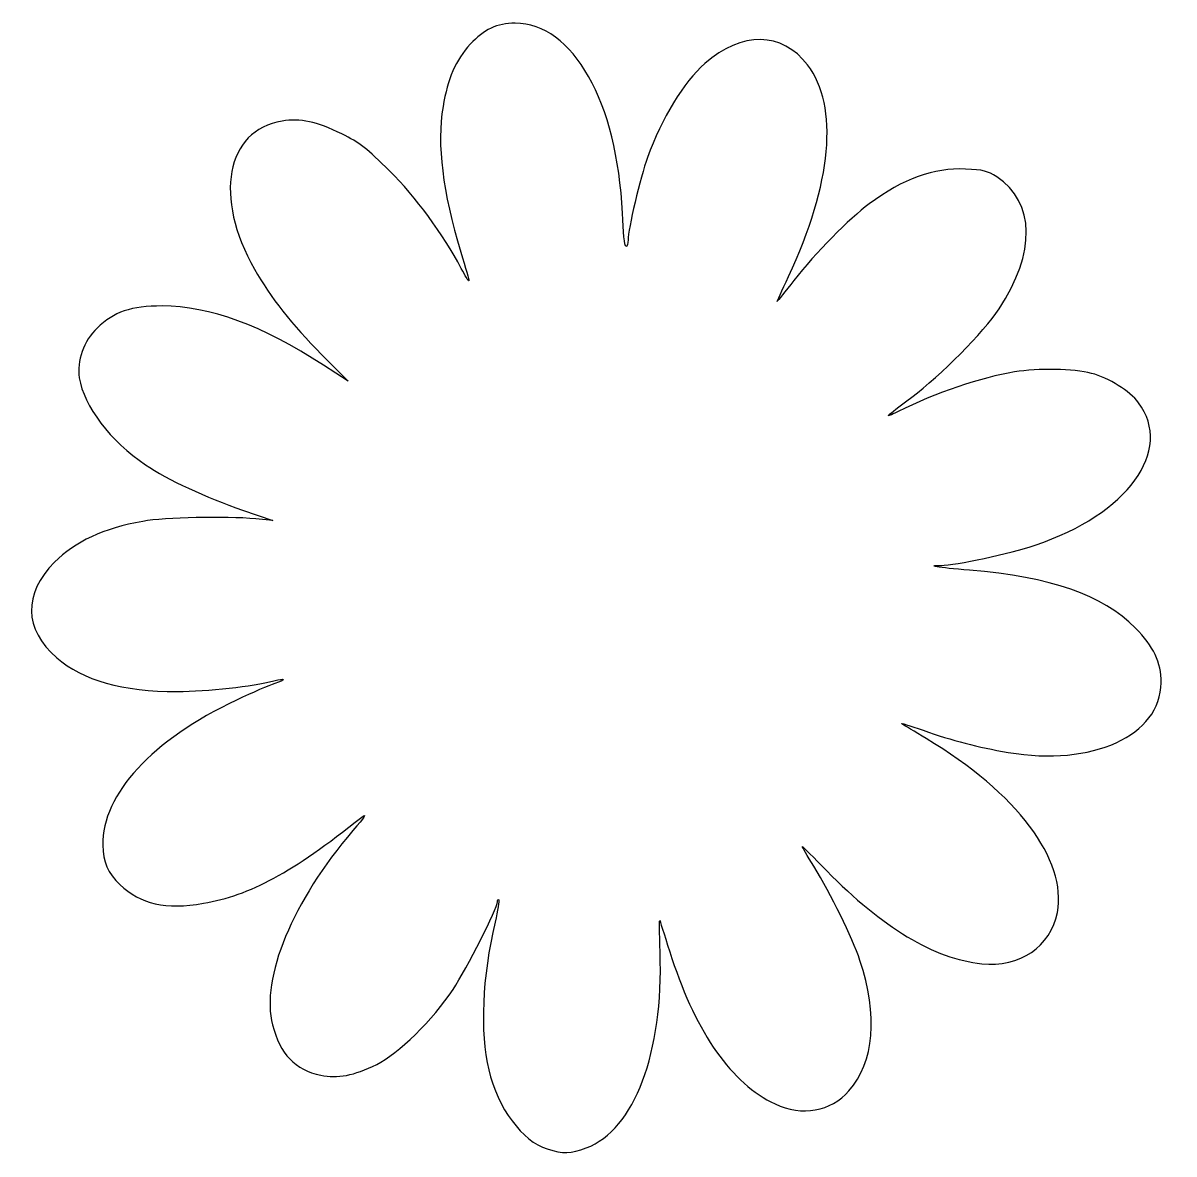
# Model space of a CAD drawing. Header units: centimetres. Extents: x -12.1 to 0, y -11.9 to 0.
import ezdxf

# ---------------------------------------------------------------- set-up
doc = ezdxf.new("R2010")
doc.units = ezdxf.units.CM
doc.header["$MEASUREMENT"] = 0
doc.layers.add('Layer 1', color=7, linetype='Continuous')

msp = doc.modelspace()

# ---------------------------------------------------------------- linework, layer by layer
at = {"layer": 'Layer 1'}
msp.add_open_spline([(-6.56965, -11.88297), (-6.83075, -11.80266), (-7.08909, -11.45249), (-7.1844, -11.04969), (-7.1844, -11.04969), (-7.27932, -10.64852), (-7.25471, -10.07291), (-7.11787, -9.49363), (-7.11787, -9.49363), (-7.089, -9.3714), (-7.07153, -9.26523), (-7.07905, -9.25771), (-7.07905, -9.25771), (-7.08657, -9.25019), (-7.09272, -9.25912), (-7.09272, -9.27756), (-7.09272, -9.27756), (-7.09272, -9.34553), (-7.41447, -9.98099), (-7.56083, -10.20208), (-7.56083, -10.20208), (-7.77074, -10.51916), (-8.14187, -10.88421), (-8.36438, -10.99245), (-8.36438, -10.99245), (-8.60777, -11.11085), (-8.77525, -11.14289), (-8.95535, -11.1055), (-8.95535, -11.1055), (-9.22438, -11.04965), (-9.38413, -10.88293), (-9.46278, -10.57595), (-9.46278, -10.57595), (-9.58896, -10.08339), (-9.25154, -9.26783), (-8.61531, -8.52762), (-8.61531, -8.52762), (-8.4925, -8.38474), (-8.46172, -8.33772), (-8.52271, -8.38618), (-8.52271, -8.38618), (-9.26736, -8.97783), (-9.68976, -9.20779), (-10.19128, -9.29458), (-10.19128, -9.29458), (-10.58543, -9.36278), (-10.85504, -9.30241), (-11.07008, -9.09781), (-11.07008, -9.09781), (-11.19611, -8.97789), (-11.24993, -8.85506), (-11.25197, -8.68274), (-11.25197, -8.68274), (-11.25832, -8.14434), (-10.73135, -7.57245), (-9.84245, -7.15307), (-9.84245, -7.15307), (-9.67617, -7.07462), (-9.49467, -6.99587), (-9.43913, -6.97807), (-9.43913, -6.97807), (-9.31532, -6.9384), (-9.32307, -6.91664), (-9.449, -6.95035), (-9.449, -6.95035), (-9.66754, -7.00887), (-10.14877, -7.06192), (-10.46616, -7.0625), (-10.46616, -7.0625), (-11.04069, -7.06353), (-11.46689, -6.94435), (-11.73613, -6.70735), (-11.73613, -6.70735), (-12.08281, -6.40219), (-12.09141, -6.03752), (-11.75986, -5.70122), (-11.75986, -5.70122), (-11.54492, -5.48322), (-11.2427, -5.34302), (-10.82951, -5.26965), (-10.82951, -5.26965), (-10.59081, -5.22726), (-9.96566, -5.2135), (-9.63839, -5.24343), (-9.63839, -5.24343), (-9.63839, -5.24343), (-9.46074, -5.25967), (-9.46074, -5.25967), (-9.46074, -5.25967), (-9.46074, -5.25967), (-9.77824, -5.15105), (-9.77824, -5.15105), (-9.77824, -5.15105), (-10.16003, -5.02043), (-10.57071, -4.82882), (-10.80033, -4.67417), (-10.80033, -4.67417), (-11.17121, -4.42438), (-11.45287, -4.05441), (-11.49848, -3.75711), (-11.49848, -3.75711), (-11.52607, -3.57733), (-11.45178, -3.37001), (-11.31063, -3.23282), (-11.31063, -3.23282), (-11.1341, -3.06126), (-10.95151, -2.99933), (-10.62491, -3.00025), (-10.62491, -3.00025), (-10.12279, -3.00167), (-9.57326, -3.20367), (-8.92526, -3.62503), (-8.92526, -3.62503), (-8.92526, -3.62503), (-8.66699, -3.79297), (-8.66699, -3.79297), (-8.66699, -3.79297), (-8.66699, -3.79297), (-8.94557, -3.51132), (-8.94557, -3.51132), (-8.94557, -3.51132), (-9.25714, -3.19632), (-9.48317, -2.90897), (-9.6526, -2.61247), (-9.6526, -2.61247), (-10.08503, -1.85574), (-9.95345, -1.14819), (-9.36241, -1.05199), (-9.36241, -1.05199), (-9.16759, -1.02029), (-8.9993, -1.05647), (-8.73314, -1.1873), (-8.73314, -1.1873), (-8.54444, -1.28006), (-8.46311, -1.34291), (-8.22787, -1.5778), (-8.22787, -1.5778), (-7.95495, -1.85032), (-7.66666, -2.24304), (-7.47408, -2.60469), (-7.47408, -2.60469), (-7.43354, -2.6808), (-7.39753, -2.74023), (-7.39404, -2.73675), (-7.39404, -2.73675), (-7.39056, -2.73326), (-7.42823, -2.59676), (-7.47776, -2.4334), (-7.47776, -2.4334), (-7.6726, -1.79072), (-7.73254, -1.30291), (-7.66627, -0.89909), (-7.66627, -0.89909), (-7.61781, -0.60374), (-7.53265, -0.40854), (-7.37952, -0.24178), (-7.37952, -0.24178), (-7.23621, -0.08571), (-7.09685, -0.02016), (-6.90751, -0.01974), (-6.90751, -0.01974), (-6.29837, -0.01839), (-5.82698, -0.85366), (-5.7769, -2.02312), (-5.7769, -2.02312), (-5.76864, -2.21593), (-5.75176, -2.37369), (-5.73939, -2.37369), (-5.73939, -2.37369), (-5.72701, -2.37369), (-5.71689, -2.34238), (-5.71689, -2.30411), (-5.71689, -2.30411), (-5.71689, -2.19542), (-5.58666, -1.64182), (-5.51255, -1.43547), (-5.51255, -1.43547), (-5.36457, -1.02343), (-5.13228, -0.6435), (-4.90722, -0.44539), (-4.90722, -0.44539), (-4.51882, -0.1035), (-4.09351, -0.10935), (-3.82558, -0.46024), (-3.82558, -0.46024), (-3.49334, -0.89537), (-3.56726, -1.71498), (-4.02662, -2.68944), (-4.02662, -2.68944), (-4.09819, -2.84127), (-4.152, -2.96033), (-4.1462, -2.95402), (-4.1462, -2.95402), (-4.14039, -2.94771), (-4.06079, -2.84729), (-3.9693, -2.73088), (-3.9693, -2.73088), (-3.74248, -2.44226), (-3.38462, -2.07825), (-3.17689, -1.92486), (-3.17689, -1.92486), (-2.81382, -1.65676), (-2.49938, -1.54312), (-2.16036, -1.55748), (-2.16036, -1.55748), (-1.97574, -1.56531), (-1.92581, -1.57785), (-1.83196, -1.63998), (-1.83196, -1.63998), (-1.42632, -1.90851), (-1.41727, -2.43843), (-1.80821, -3.02995), (-1.80821, -3.02995), (-1.97207, -3.27787), (-2.42196, -3.73355), (-2.7271, -3.96067), (-2.7271, -3.96067), (-3.01799, -4.17718), (-3.0322, -4.19218), (-2.86943, -4.11084), (-2.86943, -4.11084), (-2.48595, -3.91922), (-1.98834, -3.75), (-1.64623, -3.69488), (-1.64623, -3.69488), (-1.39502, -3.6544), (-1.02036, -3.66137), (-0.83533, -3.70997), (-0.83533, -3.70997), (-0.65017, -3.7586), (-0.43082, -3.89526), (-0.33858, -4.01946), (-0.33858, -4.01946), (0.03497, -4.52242), (-0.45347, -5.19579), (-1.4271, -5.52011), (-1.4271, -5.52011), (-1.68634, -5.60646), (-2.27589, -5.7339), (-2.41614, -5.7339), (-2.41614, -5.7339), (-2.59337, -5.7339), (-2.45812, -5.7571), (-2.11856, -5.78495), (-2.11856, -5.78495), (-1.25469, -5.85579), (-0.72378, -6.04083), (-0.37114, -6.39398), (-0.37114, -6.39398), (-0.17827, -6.58712), (-0.09919, -6.7551), (-0.10025, -6.96943), (-0.10025, -6.96943), (-0.103, -7.52672), (-0.82538, -7.85625), (-1.7116, -7.70449), (-1.7116, -7.70449), (-2.03526, -7.64907), (-2.29659, -7.58102), (-2.60804, -7.47107), (-2.60804, -7.47107), (-2.75356, -7.4197), (-2.85476, -7.38902), (-2.83293, -7.4029), (-2.83293, -7.4029), (-2.8111, -7.41678), (-2.69514, -7.4869), (-2.57524, -7.55873), (-2.57524, -7.55873), (-1.61967, -8.13115), (-1.08834, -8.83586), (-1.19365, -9.39114), (-1.19365, -9.39114), (-1.26187, -9.75088), (-1.58985, -9.97315), (-1.99062, -9.93126), (-1.99062, -9.93126), (-2.49077, -9.87899), (-3.03793, -9.55062), (-3.62356, -8.95128), (-3.62356, -8.95128), (-3.76009, -8.81155), (-3.87559, -8.69723), (-3.88023, -8.69723), (-3.88023, -8.69723), (-3.88487, -8.69723), (-3.83079, -8.79055), (-3.76004, -8.90461), (-3.76004, -8.90461), (-3.57818, -9.19784), (-3.35453, -9.65346), (-3.27345, -9.89593), (-3.27345, -9.89593), (-3.0811, -10.47111), (-3.12293, -10.96887), (-3.38901, -11.27115), (-3.38901, -11.27115), (-3.5808, -11.48904), (-3.88477, -11.54256), (-4.16839, -11.40839), (-4.16839, -11.40839), (-4.62495, -11.1924), (-4.99342, -10.67218), (-5.25475, -9.87463), (-5.25475, -9.87463), (-5.31674, -9.68545), (-5.37315, -9.50686), (-5.3801, -9.47775), (-5.3801, -9.47775), (-5.38706, -9.44865), (-5.3868, -9.59748), (-5.37954, -9.80848), (-5.37954, -9.80848), (-5.34301, -10.86964), (-5.64905, -11.68124), (-6.15745, -11.87145), (-6.15745, -11.87145), (-6.32412, -11.93381), (-6.39766, -11.93587), (-6.56965, -11.88297)], degree=3, knots=[0, 0, 0, 0, 0.01234568, 0.01234568, 0.01234568, 0.01234568, 0.02469136, 0.02469136, 0.02469136, 0.02469136, 0.03703704, 0.03703704, 0.03703704, 0.03703704, 0.04938272, 0.04938272, 0.04938272, 0.04938272, 0.0617284, 0.0617284, 0.0617284, 0.0617284, 0.07407407, 0.07407407, 0.07407407, 0.07407407, 0.08641975, 0.08641975, 0.08641975, 0.08641975, 0.09876543, 0.09876543, 0.09876543, 0.09876543, 0.11111111, 0.11111111, 0.11111111, 0.11111111, 0.12345679, 0.12345679, 0.12345679, 0.12345679, 0.13580247, 0.13580247, 0.13580247, 0.13580247, 0.14814815, 0.14814815, 0.14814815, 0.14814815, 0.16049383, 0.16049383, 0.16049383, 0.16049383, 0.17283951, 0.17283951, 0.17283951, 0.17283951, 0.18518519, 0.18518519, 0.18518519, 0.18518519, 0.19753086, 0.19753086, 0.19753086, 0.19753086, 0.20987654, 0.20987654, 0.20987654, 0.20987654, 0.22222222, 0.22222222, 0.22222222, 0.22222222, 0.2345679, 0.2345679, 0.2345679, 0.2345679, 0.24691358, 0.24691358, 0.24691358, 0.24691358, 0.25925926, 0.25925926, 0.25925926, 0.25925926, 0.27160494, 0.27160494, 0.27160494, 0.27160494, 0.28395062, 0.28395062, 0.28395062, 0.28395062, 0.2962963, 0.2962963, 0.2962963, 0.2962963, 0.30864198, 0.30864198, 0.30864198, 0.30864198, 0.32098765, 0.32098765, 0.32098765, 0.32098765, 0.33333333, 0.33333333, 0.33333333, 0.33333333, 0.34567901, 0.34567901, 0.34567901, 0.34567901, 0.35802469, 0.35802469, 0.35802469, 0.35802469, 0.37037037, 0.37037037, 0.37037037, 0.37037037, 0.38271605, 0.38271605, 0.38271605, 0.38271605, 0.39506173, 0.39506173, 0.39506173, 0.39506173, 0.40740741, 0.40740741, 0.40740741, 0.40740741, 0.41975309, 0.41975309, 0.41975309, 0.41975309, 0.43209877, 0.43209877, 0.43209877, 0.43209877, 0.44444444, 0.44444444, 0.44444444, 0.44444444, 0.45679012, 0.45679012, 0.45679012, 0.45679012, 0.4691358, 0.4691358, 0.4691358, 0.4691358, 0.48148148, 0.48148148, 0.48148148, 0.48148148, 0.49382716, 0.49382716, 0.49382716, 0.49382716, 0.50617284, 0.50617284, 0.50617284, 0.50617284, 0.51851852, 0.51851852, 0.51851852, 0.51851852, 0.5308642, 0.5308642, 0.5308642, 0.5308642, 0.54320988, 0.54320988, 0.54320988, 0.54320988, 0.55555556, 0.55555556, 0.55555556, 0.55555556, 0.56790123, 0.56790123, 0.56790123, 0.56790123, 0.58024691, 0.58024691, 0.58024691, 0.58024691, 0.59259259, 0.59259259, 0.59259259, 0.59259259, 0.60493827, 0.60493827, 0.60493827, 0.60493827, 0.61728395, 0.61728395, 0.61728395, 0.61728395, 0.62962963, 0.62962963, 0.62962963, 0.62962963, 0.64197531, 0.64197531, 0.64197531, 0.64197531, 0.65432099, 0.65432099, 0.65432099, 0.65432099, 0.66666667, 0.66666667, 0.66666667, 0.66666667, 0.67901235, 0.67901235, 0.67901235, 0.67901235, 0.69135802, 0.69135802, 0.69135802, 0.69135802, 0.7037037, 0.7037037, 0.7037037, 0.7037037, 0.71604938, 0.71604938, 0.71604938, 0.71604938, 0.72839506, 0.72839506, 0.72839506, 0.72839506, 0.74074074, 0.74074074, 0.74074074, 0.74074074, 0.75308642, 0.75308642, 0.75308642, 0.75308642, 0.7654321, 0.7654321, 0.7654321, 0.7654321, 0.77777778, 0.77777778, 0.77777778, 0.77777778, 0.79012346, 0.79012346, 0.79012346, 0.79012346, 0.80246914, 0.80246914, 0.80246914, 0.80246914, 0.81481481, 0.81481481, 0.81481481, 0.81481481, 0.82716049, 0.82716049, 0.82716049, 0.82716049, 0.83950617, 0.83950617, 0.83950617, 0.83950617, 0.85185185, 0.85185185, 0.85185185, 0.85185185, 0.86419753, 0.86419753, 0.86419753, 0.86419753, 0.87654321, 0.87654321, 0.87654321, 0.87654321, 0.88888889, 0.88888889, 0.88888889, 0.88888889, 0.90123457, 0.90123457, 0.90123457, 0.90123457, 0.91358025, 0.91358025, 0.91358025, 0.91358025, 0.92592593, 0.92592593, 0.92592593, 0.92592593, 0.9382716, 0.9382716, 0.9382716, 0.9382716, 0.95061728, 0.95061728, 0.95061728, 0.95061728, 0.96296296, 0.96296296, 0.96296296, 0.96296296, 0.97530864, 0.97530864, 0.97530864, 0.97530864, 1, 1, 1, 1], dxfattribs=at)

doc.saveas('drawing.dxf')
